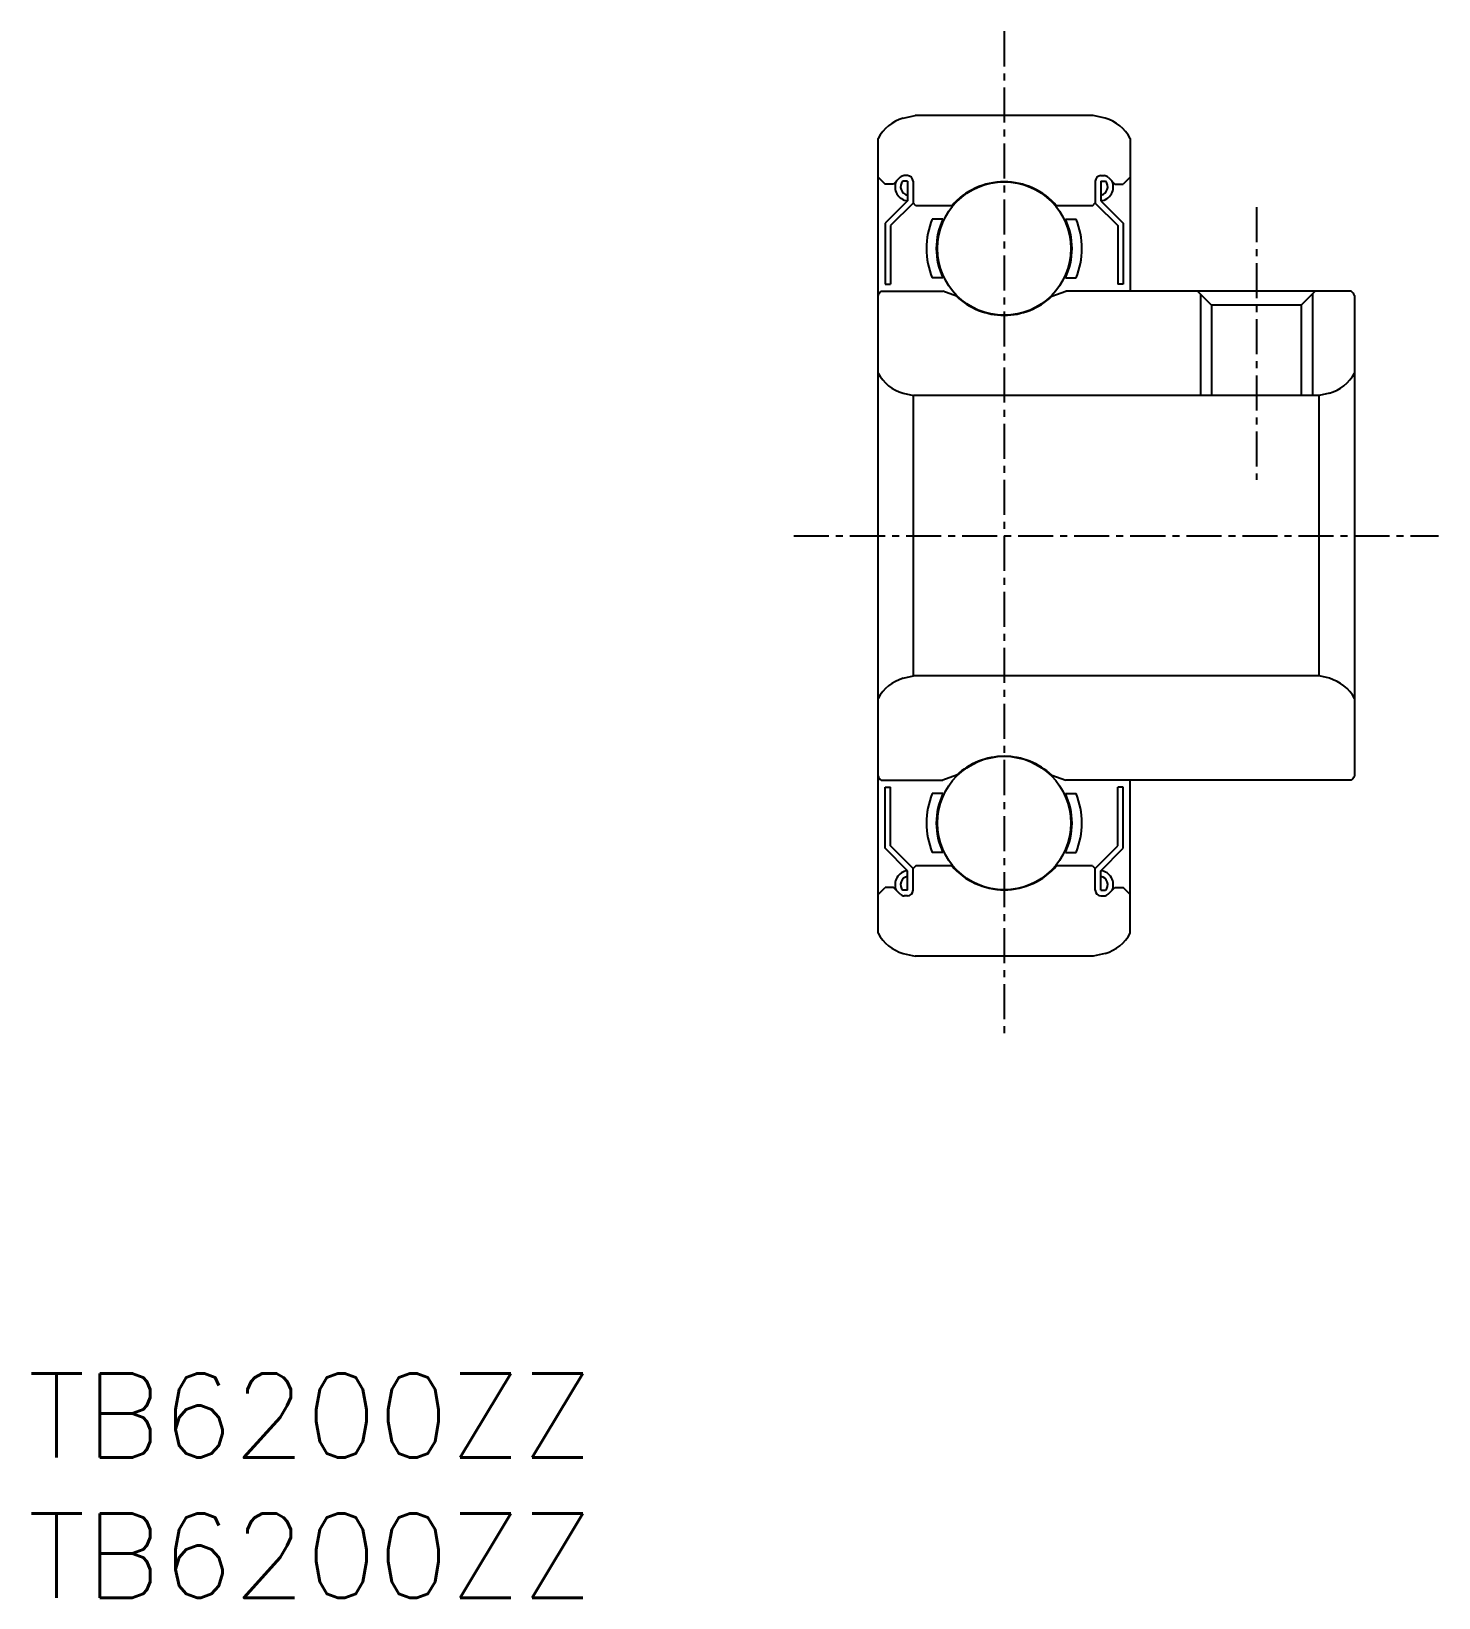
# Model space of a CAD drawing. Extents: x 44.9 to 95.1, y 37.3 to 93.2.
import ezdxf
from ezdxf.enums import TextEntityAlignment as Align

# ---------------------------------------------------------------- set-up
doc = ezdxf.new("R2010")
doc.units = 0
doc.linetypes.add('CENTER', pattern=[2, 1.25, -0.25, 0.25, -0.25])
doc.layers.get('0').update_dxf_attribs({"linetype": 'CONTINUOUS'})
doc.layers.add('CENTER', color=1, linetype='CENTER')
doc.styles.get("Standard").update_dxf_attribs({"font": 'txt.shx', "bigfont": 'extfont.shx'})

msp = doc.modelspace()

# ---------------------------------------------------------------- linework, layer by layer
at = {"color": 7, "linetype": 'CONTINUOUS'}
for p, q in [((76.015, 90.085), (76.44, 90.185)), ((82.79, 90.185), (76.44, 90.185)), ((83.215, 90.085), (82.79, 90.185)), ((75.115, 61.005), (75.115, 89.365)), ((84.115, 89.365), (84.115, 83.91)), ((75.115, 87.985), (75.365, 87.735)), ((75.907, 87.976), (75.665, 87.735)), ((75.907, 87.976), (75.765, 87.835)), ((76.165, 87.835), (76.002, 87.835)), ((76.165, 88.035), (76.048, 88.035)), ((76.165, 88.035), (76.048, 88.035)), ((76.165, 87.835), (76.165, 87.135)), ((76.365, 87.835), (76.365, 87.06)), ((76.365, 87.835), (76.365, 87.052)), ((82.865, 87.835), (82.865, 87.06)), ((82.865, 87.835), (82.865, 87.052)), ((83.065, 88.035), (83.182, 88.035)), ((83.065, 88.035), (83.182, 88.035)), ((83.065, 87.835), (83.229, 87.835)), ((83.065, 87.835), (83.065, 87.135)), ((83.324, 87.976), (83.465, 87.835)), ((83.324, 87.976), (83.565, 87.735)), ((84.115, 87.985), (83.865, 87.735)), ((75.665, 87.735), (75.365, 87.735)), ((76.165, 87.337), (76.165, 87.135)), ((83.065, 87.337), (83.065, 87.135)), ((83.565, 87.735), (83.865, 87.735)), ((76.165, 87.135), (75.365, 86.335)), ((76.365, 87.052), (75.565, 86.252)), ((76.465, 86.96), (76.365, 87.06)), ((77.743, 86.96), (76.465, 86.96)), ((82.765, 86.96), (81.487, 86.96)), ((82.765, 86.96), (82.865, 87.06)), ((82.865, 87.052), (83.665, 86.252)), ((83.065, 87.135), (83.865, 86.335)), ((75.365, 86.335), (75.365, 84.16)), ((75.565, 86.252), (75.565, 84.16)), ((77.429, 86.485), (77.047, 86.485)), ((81.802, 86.485), (82.183, 86.485)), ((83.665, 86.252), (83.665, 84.16)), ((83.865, 86.335), (83.865, 84.16)), ((75.233, 83.91), (77.422, 83.91)), ((75.365, 84.16), (75.565, 84.16)), ((77.429, 84.385), (77.047, 84.385)), ((77.915, 83.73), (77.422, 83.91)), ((81.316, 83.73), (81.809, 83.91)), ((81.802, 84.385), (82.183, 84.385)), ((91.998, 83.91), (81.809, 83.91)), ((83.865, 84.16), (83.665, 84.16)), ((87.015, 83.41), (86.515, 83.91)), ((90.715, 83.91), (90.215, 83.41)), ((86.615, 83.81), (86.615, 80.185)), ((90.215, 83.41), (87.015, 83.41)), ((87.015, 83.41), (87.015, 80.185)), ((90.215, 83.41), (90.215, 80.185)), ((90.615, 83.81), (90.615, 80.185)), ((92.115, 83.76), (92.115, 66.61)), ((76.015, 80.27), (76.377, 80.185)), ((76.377, 70.185), (76.377, 80.185)), ((90.854, 80.185), (76.377, 80.185)), ((91.215, 80.27), (90.854, 80.185)), ((90.854, 70.185), (90.854, 80.185)), ((76.015, 70.1), (76.377, 70.185)), ((90.854, 70.185), (76.377, 70.185)), ((91.215, 70.1), (90.854, 70.185)), ((77.915, 66.639), (77.422, 66.46)), ((81.316, 66.639), (81.809, 66.46)), ((75.233, 66.46), (77.422, 66.46)), ((75.365, 64.035), (75.365, 66.21)), ((75.365, 66.21), (75.565, 66.21)), ((75.565, 64.118), (75.565, 66.21)), ((77.429, 65.985), (77.047, 65.985)), ((81.802, 65.985), (82.183, 65.985)), ((91.998, 66.46), (81.809, 66.46)), ((83.665, 64.118), (83.665, 66.21)), ((83.865, 66.21), (83.665, 66.21)), ((83.865, 64.035), (83.865, 66.21)), ((84.115, 61.005), (84.115, 66.46)), ((76.165, 63.235), (75.365, 64.035)), ((76.365, 63.318), (75.565, 64.118)), ((77.429, 63.885), (77.047, 63.885)), ((81.802, 63.885), (82.183, 63.885)), ((82.865, 63.318), (83.665, 64.118)), ((83.065, 63.235), (83.865, 64.035)), ((76.165, 62.535), (76.165, 63.235)), ((76.165, 63.033), (76.165, 63.235)), ((76.465, 63.41), (76.365, 63.31)), ((76.365, 62.535), (76.365, 63.318)), ((76.365, 62.535), (76.365, 63.31)), ((77.743, 63.41), (76.465, 63.41)), ((82.765, 63.41), (81.487, 63.41)), ((82.765, 63.41), (82.865, 63.31)), ((82.865, 62.535), (82.865, 63.318)), ((82.865, 62.535), (82.865, 63.31)), ((83.065, 62.535), (83.065, 63.235)), ((83.065, 63.033), (83.065, 63.235)), ((75.115, 62.385), (75.365, 62.635)), ((75.665, 62.635), (75.365, 62.635)), ((75.907, 62.393), (75.665, 62.635)), ((83.324, 62.393), (83.565, 62.635)), ((83.565, 62.635), (83.865, 62.635)), ((84.115, 62.385), (83.865, 62.635)), ((75.907, 62.393), (75.765, 62.535)), ((76.165, 62.535), (76.002, 62.535)), ((76.165, 62.335), (76.048, 62.335)), ((76.165, 62.335), (76.048, 62.335)), ((83.065, 62.535), (83.229, 62.535)), ((83.065, 62.335), (83.182, 62.335)), ((83.065, 62.335), (83.182, 62.335)), ((83.324, 62.393), (83.465, 62.535)), ((76.015, 60.285), (76.44, 60.185)), ((82.79, 60.185), (76.44, 60.185)), ((83.215, 60.285), (82.79, 60.185))]:
    msp.add_line(p, q, dxfattribs=at)
for centre in [(79.615, 85.435), (79.615, 64.935)]:
    msp.add_circle(centre, 2.381, dxfattribs=at)
for centre, radius, start, end in [((76.431, 88.643), 1.5, 106.071, 151.2621), ((82.8, 88.643), 1.5, 28.7379, 73.929), ((76.222, 87.632), 0.5, 156.0161, 263.4737), ((76.048, 87.835), 0.2, 90, 135), ((76.048, 87.835), 0.2, 90, 135), ((76.222, 87.632), 0.3, 137.354, 259.0803), ((76.165, 87.835), 0.2, 0, 90), ((76.165, 87.835), 0.2, 0, 90), ((79.615, 85.341), 2.475, 40.8546, 139.1454), ((83.065, 87.835), 0.2, 90, 180), ((83.065, 87.835), 0.2, 90, 180), ((83.009, 87.632), 0.5, 276.5263, 23.9839), ((83.009, 87.632), 0.3, 280.9197, 42.646), ((83.182, 87.835), 0.2, 45, 90), ((83.182, 87.835), 0.2, 45, 90), ((79.675, 85.435), 2.83, 158.2212, 201.7788), ((79.675, 85.435), 2.48, 154.9514, 205.0486), ((79.555, 85.435), 2.48, 334.9514, 25.0486), ((79.555, 85.435), 2.83, 338.2212, 21.7788), ((75.48, 83.595), 0.4, 128.1461, 155.7048), ((91.751, 83.595), 0.4, 24.2952, 51.8539), ((79.615, 85.529), 2.475, 226.608, 270), ((79.615, 85.529), 2.475, 270, 313.392), ((76.431, 81.711), 1.5, 208.7379, 253.929), ((90.8, 81.711), 1.5, 286.071, 331.2621), ((76.431, 68.658), 1.5, 106.071, 151.2621), ((90.8, 68.658), 1.5, 28.7379, 73.929), ((79.615, 64.841), 2.475, 90, 133.392), ((79.615, 64.841), 2.475, 46.608, 90), ((75.48, 66.774), 0.4, 204.2952, 231.8539), ((91.751, 66.774), 0.4, 308.1461, 335.7048), ((79.675, 64.935), 2.83, 158.2212, 201.7788), ((79.675, 64.935), 2.48, 154.9514, 205.0486), ((79.555, 64.935), 2.48, 334.9514, 25.0486), ((79.555, 64.935), 2.83, 338.2212, 21.7788), ((76.222, 62.738), 0.5, 96.5263, 203.9839), ((79.615, 65.029), 2.475, 220.8546, 319.1454), ((83.009, 62.738), 0.5, 336.0161, 83.4737), ((76.222, 62.738), 0.3, 100.9197, 222.646), ((83.009, 62.738), 0.3, 317.354, 79.0803), ((76.048, 62.535), 0.2, 225, 270), ((76.048, 62.535), 0.2, 225, 270), ((76.165, 62.535), 0.2, 270, 0), ((76.165, 62.535), 0.2, 270, 0), ((83.065, 62.535), 0.2, 180, 270), ((83.065, 62.535), 0.2, 180, 270), ((83.182, 62.535), 0.2, 270, 315), ((83.182, 62.535), 0.2, 270, 315), ((76.431, 61.726), 1.5, 208.7379, 253.929), ((82.8, 61.726), 1.5, 286.071, 331.2621)]:
    msp.add_arc(centre, radius, start, end, dxfattribs=at)
at = {"layer": 'CENTER', "color": 1, "linetype": 'CENTER'}
for p, q in [((79.615, 93.185), (79.615, 57.185)), ((88.615, 86.91), (88.615, 77.185)), ((72.115, 75.185), (95.115, 75.185))]:
    msp.add_line(p, q, dxfattribs=at)

# ---------------------------------------------------------------- texts
at = {"color": 7, "linetype": 'CONTINUOUS'}
for p in [(44.782, 43.795), (44.782, 38.795)]:
    msp.add_text('TB6200ZZ', height=3, dxfattribs=at).set_placement(p, align=Align.MIDDLE_LEFT)

doc.saveas('drawing.dxf')
